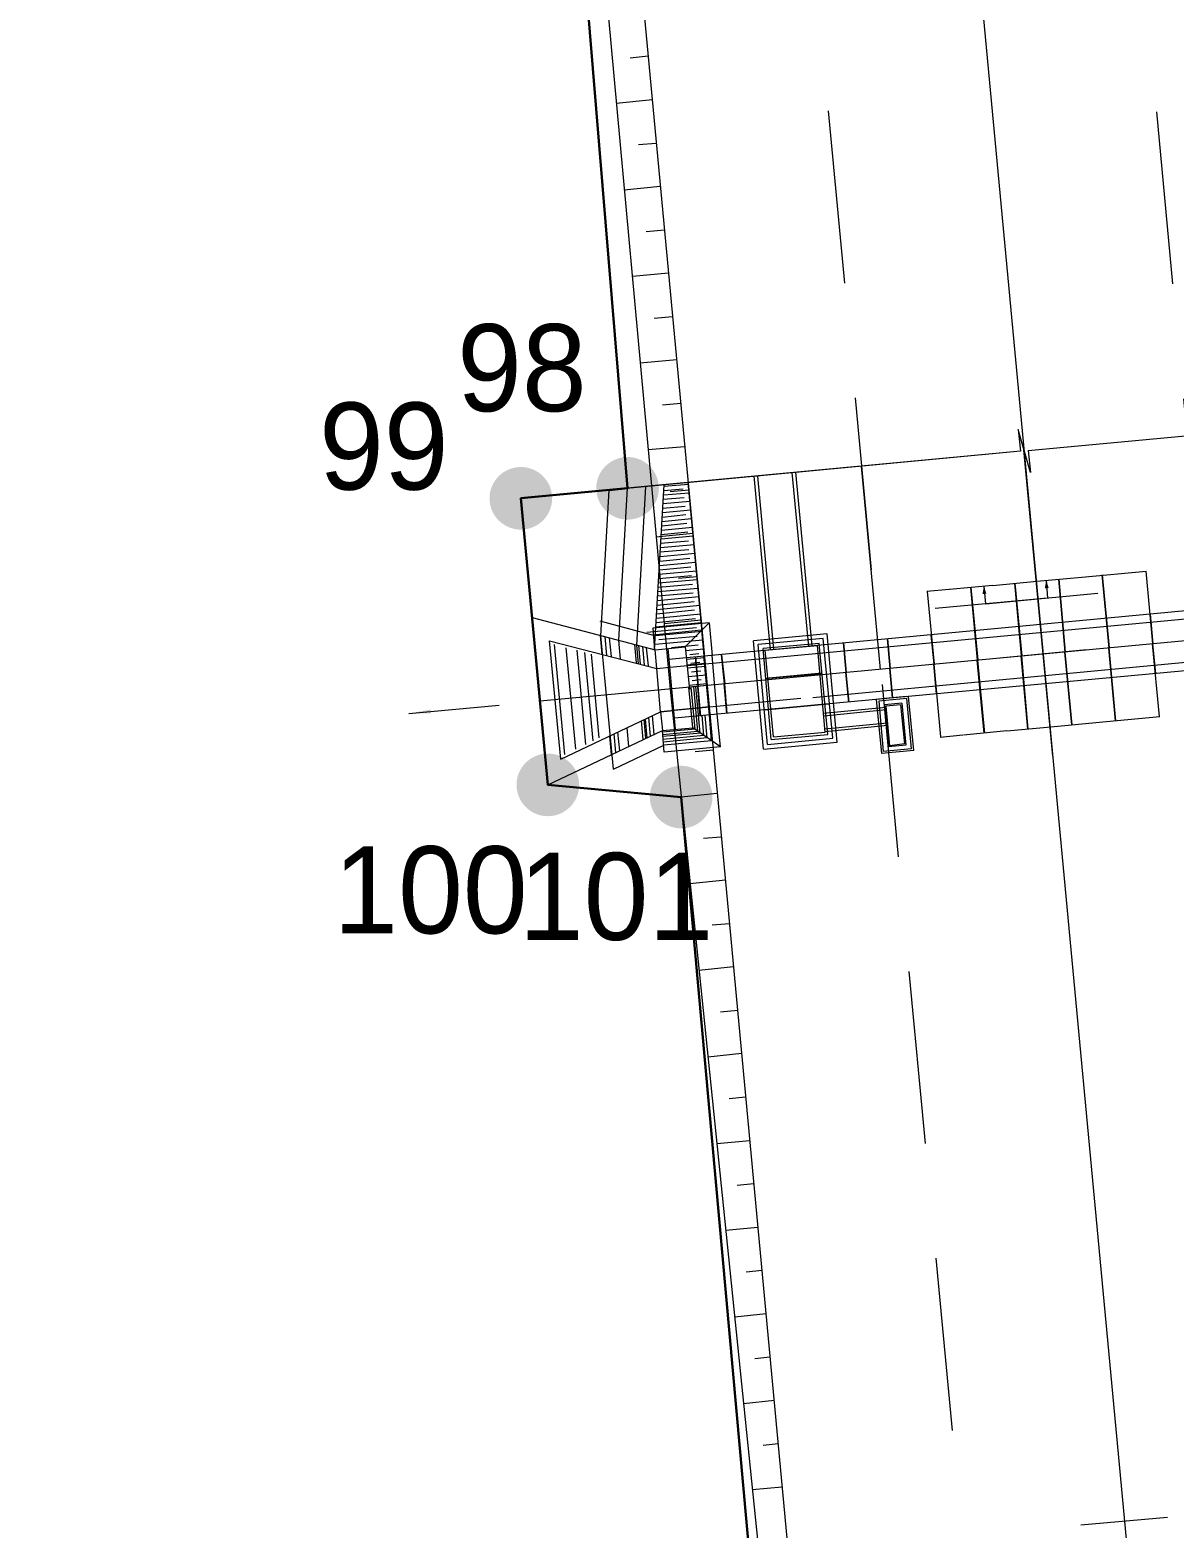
# Model space of a CAD drawing. Header units: metres. Extents: x 535281 to 535678, y 1836935 to 1837211.
# Drawn here: x 535397.53 to 535423.8, y 1837003.96 to 1837038.35 of the extents above; entities that cross this region are included whole.
import ezdxf
from ezdxf.enums import TextEntityAlignment as Align

# ---------------------------------------------------------------- set-up
doc = ezdxf.new("R2010")
doc.units = ezdxf.units.M
doc.header["$MEASUREMENT"] = 0
doc.linetypes.add('DGN Style 2', pattern=[6.6157, 3.96942, -2.64628])
for name, color, linetype, lineweight in [('Level 2', 1, 'Continuous', 0), ('Level 3', 1, 'Continuous', 0), ('Level 31', 1, 'Continuous', 0), ('Level 32', 1, 'Continuous', 0), ('Level 37', 1, 'Continuous', 0), ('Level 38', 1, 'Continuous', 0), ('Level 39', 1, 'Continuous', 0), ('Level 4', 1, 'Continuous', 0), ('Level 42', 1, 'Continuous', 0), ('Level 43', 1, 'Continuous', 0), ('Level 44', 1, 'Continuous', 0), ('Level 45', 1, 'Continuous', 0), ('Level 5', 1, 'Continuous', 0), ('Level 8', 1, 'Continuous', 0), ('Level 9', 1, 'Continuous', 0)]:
    doc.layers.add(name, color=color, linetype=linetype, lineweight=lineweight)
doc.styles.add('Style-CHAR_FAST_FONT', font='CHAR_FAST_FONT.shx')

# ---------------------------------------------------------------- blocks, each defined once
blk = doc.blocks.new('DWGLDR_1')
at = {"layer": 'Level 42', "color": 7, "linetype": 'Continuous', "lineweight": 0, "flags": 128}
blk.add_lwpolyline([(1462.4, -0.2), (1254.6, 0.2)], dxfattribs=at)
at = {"layer": 'Level 42', "color": 7, "linetype": 'Continuous', "lineweight": 0, "extrusion": (0, 0, -1)}
blk.add_solid([(-1462.4, -0.2), (-1411.7, 4.5), (-1411.8, -4.5)], dxfattribs=at)
blk = doc.blocks.new('DWGLDR_2')
at = {"layer": 'Level 39', "color": 7, "linetype": 'Continuous', "lineweight": 0, "flags": 128}
blk.add_lwpolyline([(-22.8, -168.6), (-22, -127.5), (237.2, -127.7)], dxfattribs=at)
at = {"layer": 'Level 39', "color": 7, "linetype": 'Continuous', "lineweight": 0}
blk.add_solid([(-22.8, -168.6), (-18, -150), (-27.1, -150.1)], dxfattribs=at)
blk = doc.blocks.new('DWGLDR_3')
at = {"layer": 'Level 39', "color": 7, "linetype": 'Continuous', "lineweight": 0, "flags": 128}
blk.add_lwpolyline([(120.9, -168), (120.6, -127.8), (-138.5, -127.7)], dxfattribs=at)
at = {"layer": 'Level 39', "color": 7, "linetype": 'Continuous', "lineweight": 0}
blk.add_solid([(120.9, -168), (125.6, -150.4), (116.5, -150.5)], dxfattribs=at)

msp = doc.modelspace()

# ---------------------------------------------------------------- hatches: boundary and pattern name
at = {"layer": 'Level 4', "linetype": 'Continuous', "lineweight": 0}
h = msp.add_hatch(color=7, dxfattribs=at)
edge = h.paths.add_edge_path()
edge.add_arc((535411.25, 1837027.83), 0.719, 270, 630)
h = msp.add_hatch(color=7, dxfattribs=at)
edge = h.paths.add_edge_path()
edge.add_arc((535408.8, 1837027.6), 0.719, 270, 630)
h = msp.add_hatch(color=7, dxfattribs=at)
edge = h.paths.add_edge_path()
edge.add_arc((535409.42, 1837021.02), 0.719, 270, 630)
h = msp.add_hatch(color=7, dxfattribs=at)
edge = h.paths.add_edge_path()
edge.add_arc((535412.48, 1837020.74), 0.719, 270, 630)

# ---------------------------------------------------------------- linework, layer by layer
at = {"layer": 'Level 2', "color": 7, "linetype": 'Continuous', "lineweight": 0}
for p, q in [((535411.72, 1837037.75), (535411.31, 1837037.71)), ((535411.82, 1837036.75), (535410.99, 1837036.67)), ((535411.91, 1837035.75), (535411.5, 1837035.72)), ((535412, 1837034.76), (535411.17, 1837034.68)), ((535412.1, 1837033.76), (535411.68, 1837033.72)), ((535412.19, 1837032.77), (535411.36, 1837032.69)), ((535412.28, 1837031.77), (535411.86, 1837031.73)), ((535412.38, 1837030.78), (535411.54, 1837030.7)), ((535412.47, 1837029.78), (535412.05, 1837029.74)), ((535412.56, 1837028.78), (535411.72, 1837028.71)), ((535412.66, 1837027.79), (535412.23, 1837027.75)), ((535412.75, 1837026.79), (535411.9, 1837026.71)), ((535412.84, 1837025.8), (535412.42, 1837025.76)), ((535412.94, 1837024.8), (535412.09, 1837024.72)), ((535421.79, 1837024.12), (535419.8, 1837023.93)), ((535413.03, 1837023.81), (535412.6, 1837023.77)), ((535413.12, 1837022.81), (535412.28, 1837022.73)), ((535413.22, 1837021.82), (535412.8, 1837021.78)), ((535413.31, 1837020.82), (535412.48, 1837020.74)), ((535413.4, 1837019.82), (535412.99, 1837019.79)), ((535413.5, 1837018.83), (535412.68, 1837018.75)), ((535413.59, 1837017.83), (535413.19, 1837017.8)), ((535413.68, 1837016.84), (535412.89, 1837016.76)), ((535413.78, 1837015.84), (535413.38, 1837015.8)), ((535413.87, 1837014.85), (535413.09, 1837014.77)), ((535413.96, 1837013.85), (535413.58, 1837013.81)), ((535414.06, 1837012.85), (535413.3, 1837012.78)), ((535414.15, 1837011.86), (535413.77, 1837011.82)), ((535414.24, 1837010.86), (535413.5, 1837010.79)), ((535414.34, 1837009.87), (535413.97, 1837009.83)), ((535414.43, 1837008.87), (535413.71, 1837008.8)), ((535414.52, 1837007.88), (535414.17, 1837007.84)), ((535414.62, 1837006.88), (535413.91, 1837006.81)), ((535414.71, 1837005.89), (535414.36, 1837005.85)), ((535414.8, 1837004.89), (535414.11, 1837004.83)), ((535423.65, 1837004.2), (535421.66, 1837004.02))]:
    msp.add_line(p, q, dxfattribs=at)
at = {"layer": 'Level 2', "color": 7, "linetype": 'Continuous', "lineweight": 0, "flags": 128}
for points in [[(535397.53, 1837201.28), (535397.56, 1837182.94), (535399.06, 1837167.7), (535399.96, 1837154.41), (535401.44, 1837142.73), (535403.21, 1837122.81), (535405.05, 1837102.9), (535406.9, 1837082.98), (535408.93, 1837063.09), (535410.4, 1837043.14), (535412.23, 1837023.22), (535414.27, 1837003.32), (535416.33, 1836983.43), (535417.65, 1836963.46), (535419.48, 1836945.1)], [(535398.4, 1837201.28), (535398.54, 1837182.99), (535399.58, 1837167.75), (535400.78, 1837154.48), (535401.88, 1837142.78), (535403.74, 1837122.86), (535405.61, 1837102.95), (535407.48, 1837083.04), (535409.34, 1837063.12), (535411.21, 1837043.21), (535413.08, 1837023.3), (535414.94, 1837003.39), (535416.81, 1836983.47), (535418.68, 1836963.56), (535420.4, 1836945.1)]]:
    msp.add_lwpolyline(points, dxfattribs=at)
at = {"layer": 'Level 3', "color": 7, "linetype": 'Continuous', "lineweight": 0}
msp.add_line((535408.49, 1837155.2), (535428.19, 1836945.1), dxfattribs=at)
at = {"layer": 'Level 31', "color": 7, "linetype": 'Continuous', "lineweight": 0}
msp.add_line((535413.08, 1837023.3), (535412.66, 1837023.26), dxfattribs=at)
msp.add_line((535413.08, 1837023.3), (535412.66, 1837023.26), dxfattribs=at)
at = {"layer": 'Level 32', "color": 7, "linetype": 'Continuous', "lineweight": 0}
for p, q in [((535412.65, 1837027.92), (535412.09, 1837027.87)), ((535412.65, 1837027.92), (535412.09, 1837027.87)), ((535412.94, 1837024.74), (535411.9, 1837024.64)), ((535412.94, 1837024.74), (535411.9, 1837024.64)), ((535412.93, 1837024.94), (535411.91, 1837024.84)), ((535412.93, 1837024.94), (535411.91, 1837024.84)), ((535410.62, 1837024.45), (535410.66, 1837024.02)), ((535410.62, 1837024.45), (535410.66, 1837024.02)), ((535410.73, 1837024.42), (535410.77, 1837023.99)), ((535410.73, 1837024.42), (535410.77, 1837023.99)), ((535410.83, 1837024.4), (535410.87, 1837023.97)), ((535410.83, 1837024.4), (535410.87, 1837023.97)), ((535412.98, 1837024.34), (535411.88, 1837024.24)), ((535412.98, 1837024.34), (535411.88, 1837024.24)), ((535412.96, 1837024.54), (535411.89, 1837024.44)), ((535412.96, 1837024.54), (535411.89, 1837024.44)), ((535411.41, 1837024.24), (535411.45, 1837023.82)), ((535411.41, 1837024.24), (535411.45, 1837023.82)), ((535411.5, 1837024.22), (535411.54, 1837023.79)), ((535411.5, 1837024.22), (535411.54, 1837023.79)), ((535411.59, 1837024.2), (535411.63, 1837023.77)), ((535411.59, 1837024.2), (535411.63, 1837023.77)), ((535411.68, 1837024.17), (535411.72, 1837023.75)), ((535411.68, 1837024.17), (535411.72, 1837023.75)), ((535413, 1837024.14), (535412.58, 1837024.1)), ((535413, 1837024.14), (535412.58, 1837024.1)), ((535413.02, 1837023.94), (535412.6, 1837023.9)), ((535413.02, 1837023.94), (535412.6, 1837023.9)), ((535413.04, 1837023.74), (535412.62, 1837023.7)), ((535413.04, 1837023.74), (535412.62, 1837023.7)), ((535413.06, 1837023.54), (535412.64, 1837023.5)), ((535413.06, 1837023.54), (535412.64, 1837023.5)), ((535413.08, 1837023.34), (535412.66, 1837023.3)), ((535413.08, 1837023.34), (535412.66, 1837023.3))]:
    msp.add_line(p, q, dxfattribs=at)
at = {"layer": 'Level 37', "color": 7, "linetype": 'Continuous', "lineweight": 0}
for p, q in [((535420.5, 1837028.19), (535420.22, 1837029.18)), ((535420.22, 1837029.18), (535420.27, 1837028.68)), ((535420.5, 1837028.19), (535420.22, 1837029.18)), ((535420.22, 1837029.18), (535420.27, 1837028.68)), ((535420.45, 1837028.7), (535428.44, 1837029.45)), ((535420.45, 1837028.7), (535428.44, 1837029.45)), ((535420.27, 1837028.68), (535408.8, 1837027.6)), ((535420.27, 1837028.68), (535410.83, 1837027.79)), ((535420.45, 1837028.7), (535420.5, 1837028.19)), ((535420.45, 1837028.7), (535420.5, 1837028.19))]:
    msp.add_line(p, q, dxfattribs=at)
at = {"layer": 'Level 38', "color": 7, "linetype": 'Continuous', "lineweight": 0}
for p, q in [((535417.06, 1837023.67), (535416.62, 1837028.34)), ((535417.06, 1837023.67), (535416.62, 1837028.34)), ((535410.64, 1837024.44), (535410.83, 1837027.79)), ((535410.64, 1837024.44), (535410.83, 1837027.79)), ((535411.05, 1837024.34), (535411.25, 1837027.83)), ((535411.05, 1837024.34), (535411.25, 1837027.83)), ((535411.46, 1837024.23), (535411.67, 1837027.87)), ((535411.46, 1837024.23), (535411.67, 1837027.87)), ((535411.87, 1837024.12), (535412.09, 1837027.91)), ((535411.87, 1837024.12), (535412.09, 1837027.91)), ((535436.06, 1837025.45), (535409.24, 1837022.94)), ((535436.06, 1837025.45), (535409.24, 1837022.94))]:
    msp.add_line(p, q, dxfattribs=at)
at = {"layer": 'Level 39', "color": 7, "linetype": 'Continuous', "lineweight": 0}
for p, q in [((535412.53, 1837027.81), (535412.08, 1837027.77)), ((535412.53, 1837027.81), (535412.08, 1837027.77)), ((535412.55, 1837027.61), (535412.07, 1837027.57)), ((535412.55, 1837027.61), (535412.07, 1837027.57)), ((535412.68, 1837027.53), (535412.07, 1837027.47)), ((535412.68, 1837027.53), (535412.07, 1837027.47)), ((535412.66, 1837027.72), (535412.08, 1837027.67)), ((535412.66, 1837027.72), (535412.08, 1837027.67)), ((535412.72, 1837027.13), (535412.04, 1837027.06)), ((535412.72, 1837027.13), (535412.04, 1837027.06)), ((535412.7, 1837027.33), (535412.05, 1837027.27)), ((535412.7, 1837027.33), (535412.05, 1837027.27)), ((535412.59, 1837027.22), (535412.05, 1837027.16)), ((535412.59, 1837027.22), (535412.05, 1837027.16)), ((535412.57, 1837027.41), (535412.06, 1837027.37)), ((535412.57, 1837027.41), (535412.06, 1837027.37)), ((535412.63, 1837026.82), (535412.02, 1837026.76)), ((535412.63, 1837026.82), (535412.02, 1837026.76)), ((535412.74, 1837026.93), (535412.03, 1837026.86)), ((535412.74, 1837026.93), (535412.03, 1837026.86)), ((535412.61, 1837027.02), (535412.04, 1837026.96)), ((535412.61, 1837027.02), (535412.04, 1837026.96)), ((535412.66, 1837026.42), (535412, 1837026.36)), ((535412.66, 1837026.42), (535412, 1837026.36)), ((535412.65, 1837026.62), (535412.01, 1837026.56)), ((535412.65, 1837026.62), (535412.01, 1837026.56)), ((535412.78, 1837026.53), (535412.01, 1837026.46)), ((535412.78, 1837026.53), (535412.01, 1837026.46)), ((535412.76, 1837026.73), (535412.02, 1837026.66)), ((535412.76, 1837026.73), (535412.02, 1837026.66)), ((535412.81, 1837026.13), (535411.98, 1837026.05)), ((535412.81, 1837026.13), (535411.98, 1837026.05)), ((535412.68, 1837026.22), (535411.99, 1837026.15)), ((535412.68, 1837026.22), (535411.99, 1837026.15)), ((535412.8, 1837026.33), (535412, 1837026.26)), ((535412.8, 1837026.33), (535412, 1837026.26)), ((535412.85, 1837025.73), (535411.96, 1837025.65)), ((535412.85, 1837025.73), (535411.96, 1837025.65)), ((535412.83, 1837025.93), (535411.97, 1837025.85)), ((535412.83, 1837025.93), (535411.97, 1837025.85)), ((535412.72, 1837025.82), (535411.97, 1837025.75)), ((535412.72, 1837025.82), (535411.97, 1837025.75)), ((535412.7, 1837026.02), (535411.98, 1837025.95)), ((535412.7, 1837026.02), (535411.98, 1837025.95)), ((535412.76, 1837025.42), (535411.94, 1837025.35)), ((535412.76, 1837025.42), (535411.94, 1837025.35)), ((535412.87, 1837025.53), (535411.95, 1837025.45)), ((535412.87, 1837025.53), (535411.95, 1837025.45)), ((535412.74, 1837025.62), (535411.96, 1837025.55)), ((535412.74, 1837025.62), (535411.96, 1837025.55)), ((535412.79, 1837025.03), (535411.92, 1837024.94)), ((535412.79, 1837025.03), (535411.92, 1837024.94)), ((535412.78, 1837025.22), (535411.93, 1837025.14)), ((535412.78, 1837025.22), (535411.93, 1837025.14)), ((535412.91, 1837025.14), (535411.93, 1837025.04)), ((535412.91, 1837025.14), (535411.93, 1837025.04)), ((535412.89, 1837025.34), (535411.94, 1837025.25)), ((535412.89, 1837025.34), (535411.94, 1837025.25)), ((535412.81, 1837024.83), (535411.91, 1837024.74)), ((535412.81, 1837024.83), (535411.91, 1837024.74)), ((535412.83, 1837024.63), (535411.69, 1837024.52)), ((535412.83, 1837024.63), (535411.69, 1837024.52)), ((535412.85, 1837024.43), (535411.97, 1837024.35)), ((535412.85, 1837024.43), (535411.97, 1837024.35)), ((535409.81, 1837021.72), (535409.57, 1837024.24)), ((535409.81, 1837021.72), (535409.57, 1837024.24)), ((535410.06, 1837021.84), (535409.84, 1837024.17)), ((535410.06, 1837021.84), (535409.84, 1837024.17)), ((535410.29, 1837021.95), (535410.09, 1837024.11)), ((535410.29, 1837021.95), (535410.09, 1837024.11)), ((535410.46, 1837022.03), (535410.27, 1837024.06)), ((535410.46, 1837022.03), (535410.27, 1837024.06)), ((535410.6, 1837022.1), (535410.42, 1837024.02)), ((535410.6, 1837022.1), (535410.42, 1837024.02)), ((535412.87, 1837024.23), (535412.26, 1837024.17)), ((535412.87, 1837024.23), (535412.26, 1837024.17)), ((535412.89, 1837024.03), (535412.68, 1837024.01)), ((535412.89, 1837024.03), (535412.68, 1837024.01)), ((535412.91, 1837023.83), (535412.7, 1837023.81)), ((535412.91, 1837023.83), (535412.7, 1837023.81)), ((535412.93, 1837023.63), (535412.72, 1837023.61)), ((535412.93, 1837023.63), (535412.72, 1837023.61)), ((535412.94, 1837023.43), (535412.73, 1837023.41)), ((535412.94, 1837023.43), (535412.73, 1837023.41)), ((535412.75, 1837022.34), (535412.66, 1837023.26)), ((535412.75, 1837022.34), (535412.66, 1837023.26)), ((535412.8, 1837022.3), (535412.71, 1837023.26)), ((535412.8, 1837022.3), (535412.71, 1837023.26)), ((535412.86, 1837022.25), (535412.77, 1837023.27)), ((535412.86, 1837022.25), (535412.77, 1837023.27)), ((535412.92, 1837022.21), (535412.82, 1837023.28)), ((535412.92, 1837022.21), (535412.82, 1837023.28)), ((535411.86, 1837022.18), (535411.82, 1837022.61)), ((535411.86, 1837022.18), (535411.82, 1837022.61)), ((535413, 1837022.16), (535412.96, 1837022.61)), ((535413, 1837022.16), (535412.96, 1837022.61)), ((535413.08, 1837022.1), (535413.03, 1837022.61)), ((535413.08, 1837022.1), (535413.03, 1837022.61)), ((535411.61, 1837022.06), (535411.57, 1837022.49)), ((535411.61, 1837022.06), (535411.57, 1837022.49)), ((535411.7, 1837022.1), (535411.66, 1837022.53)), ((535411.7, 1837022.1), (535411.66, 1837022.53)), ((535411.78, 1837022.14), (535411.74, 1837022.57)), ((535411.78, 1837022.14), (535411.74, 1837022.57)), ((535412.8, 1837022.3), (535412.05, 1837022.23)), ((535412.8, 1837022.3), (535412.05, 1837022.23)), ((535410.88, 1837021.72), (535410.84, 1837022.14)), ((535410.88, 1837021.72), (535410.84, 1837022.14)), ((535410.98, 1837021.76), (535410.94, 1837022.19)), ((535410.98, 1837021.76), (535410.94, 1837022.19)), ((535411.07, 1837021.8), (535411.03, 1837022.23)), ((535411.07, 1837021.8), (535411.03, 1837022.23)), ((535412.05, 1837022.18), (535412.86, 1837022.25)), ((535412.05, 1837022.18), (535412.86, 1837022.25)), ((535412.93, 1837022.21), (535412.06, 1837022.13)), ((535412.93, 1837022.21), (535412.06, 1837022.13)), ((535412.06, 1837022.07), (535413, 1837022.16)), ((535412.06, 1837022.07), (535413, 1837022.16)), ((535412.07, 1837022.01), (535413.08, 1837022.11)), ((535412.07, 1837022.01), (535413.08, 1837022.11))]:
    msp.add_line(p, q, dxfattribs=at)
at = {"layer": 'Level 42', "color": 7, "linetype": 'Continuous', "lineweight": 0}
for p, q in [((535413.08, 1837023.3), (535412.64, 1837027.96)), ((535413.08, 1837023.3), (535412.64, 1837027.96)), ((535409.42, 1837021.02), (535408.8, 1837027.6)), ((535409.06, 1837024.86), (535411.88, 1837024.12)), ((535409.06, 1837024.86), (535411.88, 1837024.12)), ((535409.06, 1837024.86), (535411.88, 1837024.12)), ((535409.42, 1837021.02), (535409.06, 1837024.86)), ((535409.06, 1837024.86), (535411.88, 1837024.12)), ((535409.46, 1837024.33), (535411.92, 1837023.69)), ((535409.72, 1837021.61), (535409.46, 1837024.33)), ((535409.46, 1837024.33), (535411.92, 1837023.69)), ((535409.72, 1837021.61), (535409.46, 1837024.33)), ((535410.93, 1837021.38), (535410.64, 1837024.44)), ((535410.93, 1837021.38), (535410.64, 1837024.44)), ((535411.09, 1837023.91), (535411.05, 1837024.34)), ((535411.09, 1837023.91), (535411.05, 1837024.34)), ((535415.74, 1837024.38), (535414.25, 1837024.24)), ((535415.74, 1837024.38), (535414.25, 1837024.24)), ((535415.96, 1837022.09), (535415.74, 1837024.38)), ((535415.96, 1837022.09), (535415.74, 1837024.38)), ((535411.5, 1837023.8), (535411.46, 1837024.23)), ((535411.5, 1837023.8), (535411.46, 1837024.23)), ((535411.88, 1837024.12), (535412.57, 1837024.19)), ((535411.88, 1837024.12), (535412.57, 1837024.19)), ((535411.88, 1837024.12), (535412.57, 1837024.19)), ((535411.88, 1837024.12), (535412.57, 1837024.19)), ((535411.92, 1837023.69), (535411.88, 1837024.12)), ((535411.92, 1837023.69), (535411.88, 1837024.12)), ((535412.35, 1837022.3), (535412.18, 1837024.15)), ((535412.35, 1837022.3), (535412.18, 1837024.15)), ((535412.57, 1837024.19), (535412.67, 1837023.21)), ((535412.57, 1837024.19), (535412.67, 1837023.21)), ((535414.46, 1837021.95), (535414.25, 1837024.24)), ((535414.46, 1837021.95), (535414.25, 1837024.24)), ((535414.41, 1837024.11), (535415.61, 1837024.22)), ((535414.41, 1837024.11), (535415.61, 1837024.22)), ((535414.6, 1837022.12), (535414.41, 1837024.11)), ((535414.6, 1837022.12), (535414.41, 1837024.11)), ((535415.79, 1837022.23), (535415.61, 1837024.22)), ((535415.79, 1837022.23), (535415.61, 1837024.22)), ((535421.45, 1837022.4), (535421.29, 1837024.07)), ((535421.45, 1837022.4), (535421.29, 1837024.07)), ((535421.46, 1837022.4), (535421.3, 1837024.07)), ((535421.46, 1837022.4), (535421.3, 1837024.07)), ((535422.45, 1837022.49), (535422.3, 1837024.16)), ((535422.45, 1837022.49), (535422.3, 1837024.16)), ((535422.46, 1837022.49), (535422.31, 1837024.17)), ((535422.46, 1837022.49), (535422.31, 1837024.17)), ((535423.46, 1837022.59), (535423.3, 1837024.26)), ((535423.46, 1837022.59), (535423.3, 1837024.26)), ((535423.38, 1837023.58), (535423.31, 1837024.26)), ((535423.38, 1837023.58), (535423.31, 1837024.26)), ((535411.92, 1837023.69), (535412.22, 1837023.72)), ((535411.92, 1837023.69), (535412.22, 1837023.72)), ((535424.89, 1837023.72), (535412.33, 1837022.55)), ((535424.89, 1837023.72), (535412.33, 1837022.55)), ((535417.33, 1837023.02), (535417.27, 1837023.69)), ((535417.33, 1837023.02), (535417.27, 1837023.69)), ((535417.34, 1837023.02), (535417.28, 1837023.69)), ((535417.34, 1837023.02), (535417.28, 1837023.69)), ((535418.34, 1837023.11), (535418.28, 1837023.79)), ((535418.34, 1837023.11), (535418.28, 1837023.79)), ((535418.44, 1837022.12), (535418.29, 1837023.79)), ((535418.44, 1837022.12), (535418.29, 1837023.79)), ((535419.44, 1837022.21), (535419.28, 1837023.88)), ((535419.44, 1837022.21), (535419.28, 1837023.88)), ((535419.45, 1837022.21), (535419.29, 1837023.88)), ((535419.45, 1837022.21), (535419.29, 1837023.88)), ((535420.44, 1837022.3), (535420.29, 1837023.98)), ((535420.44, 1837022.3), (535420.29, 1837023.98)), ((535420.45, 1837022.3), (535420.3, 1837023.98)), ((535420.45, 1837022.3), (535420.3, 1837023.98)), ((535413.53, 1837022.66), (535413.47, 1837023.34)), ((535413.53, 1837022.66), (535413.47, 1837023.34)), ((535413.54, 1837022.66), (535413.48, 1837023.34)), ((535413.54, 1837022.66), (535413.48, 1837023.34)), ((535416.33, 1837022.92), (535416.26, 1837023.6)), ((535416.33, 1837022.92), (535416.26, 1837023.6)), ((535416.34, 1837022.92), (535416.27, 1837023.6)), ((535416.34, 1837022.92), (535416.27, 1837023.6)), ((535412.75, 1837022.33), (535412.66, 1837023.26)), ((535412.75, 1837022.33), (535412.66, 1837023.26)), ((535412.92, 1837022.6), (535412.86, 1837023.28)), ((535412.92, 1837022.6), (535412.86, 1837023.28)), ((535412.93, 1837022.6), (535412.87, 1837023.28)), ((535412.93, 1837022.6), (535412.87, 1837023.28)), ((535417.66, 1837023), (535417.02, 1837022.94)), ((535417.66, 1837023), (535417.02, 1837022.94)), ((535417.77, 1837021.85), (535417.66, 1837023)), ((535417.77, 1837021.85), (535417.66, 1837023)), ((535417.77, 1837021.85), (535417.66, 1837023)), ((535417.77, 1837021.85), (535417.66, 1837023)), ((535409.72, 1837021.61), (535412.01, 1837022.7)), ((535409.72, 1837021.61), (535412.01, 1837022.7)), ((535412.01, 1837022.7), (535412.31, 1837022.73)), ((535412.01, 1837022.7), (535412.31, 1837022.73)), ((535412.01, 1837022.7), (535412.05, 1837022.27)), ((535412.01, 1837022.7), (535412.05, 1837022.27)), ((535413.18, 1837022.03), (535413.13, 1837022.62)), ((535413.18, 1837022.03), (535413.13, 1837022.62)), ((535413.38, 1837021.89), (535413.31, 1837022.64)), ((535413.38, 1837021.89), (535413.31, 1837022.64)), ((535417.02, 1837022.94), (535417.12, 1837021.79)), ((535417.02, 1837022.94), (535417.12, 1837021.79)), ((535417.55, 1837022.9), (535417.15, 1837022.86)), ((535417.55, 1837022.9), (535417.15, 1837022.86)), ((535417.15, 1837022.86), (535417.24, 1837021.89)), ((535417.15, 1837022.86), (535417.24, 1837021.89)), ((535417.55, 1837022.9), (535417.64, 1837021.93)), ((535417.55, 1837022.9), (535417.64, 1837021.93)), ((535409.42, 1837021.02), (535412.05, 1837022.27)), ((535409.42, 1837021.02), (535412.05, 1837022.27)), ((535411.28, 1837021.9), (535411.24, 1837022.33)), ((535411.28, 1837021.9), (535411.24, 1837022.33)), ((535411.67, 1837022.09), (535411.63, 1837022.52)), ((535411.67, 1837022.09), (535411.63, 1837022.52)), ((535412.05, 1837022.27), (535412.75, 1837022.33)), ((535412.05, 1837022.27), (535412.75, 1837022.33)), ((535412.09, 1837021.77), (535412.05, 1837022.27)), ((535412.09, 1837021.77), (535412.05, 1837022.27)), ((535413.38, 1837021.89), (535412.75, 1837022.33)), ((535413.38, 1837021.89), (535412.75, 1837022.33)), ((535419.96, 1837022.26), (535420.97, 1837022.35)), ((535419.96, 1837022.26), (535420.97, 1837022.35)), ((535420.97, 1837022.35), (535422, 1837022.45)), ((535420.97, 1837022.35), (535422, 1837022.45)), ((535422, 1837022.45), (535423.47, 1837022.59)), ((535422, 1837022.45), (535423.47, 1837022.59)), ((535410.93, 1837021.38), (535412.08, 1837021.93)), ((535410.93, 1837021.38), (535412.08, 1837021.93)), ((535413.18, 1837022.03), (535412.08, 1837021.93)), ((535413.18, 1837022.03), (535412.08, 1837021.93)), ((535414.46, 1837021.95), (535415.96, 1837022.09)), ((535414.46, 1837021.95), (535415.96, 1837022.09)), ((535414.6, 1837022.12), (535415.79, 1837022.23)), ((535414.6, 1837022.12), (535415.79, 1837022.23)), ((535417.64, 1837021.93), (535417.24, 1837021.89)), ((535417.64, 1837021.93), (535417.24, 1837021.89)), ((535418.95, 1837022.16), (535418.43, 1837022.11)), ((535418.95, 1837022.16), (535418.43, 1837022.11)), ((535419.96, 1837022.26), (535418.96, 1837022.16)), ((535419.96, 1837022.26), (535418.96, 1837022.16)), ((535413.38, 1837021.89), (535412.09, 1837021.77)), ((535413.38, 1837021.89), (535412.09, 1837021.77)), ((535417.77, 1837021.85), (535417.12, 1837021.79)), ((535417.77, 1837021.85), (535417.12, 1837021.79))]:
    msp.add_line(p, q, dxfattribs=at)
at = {"layer": 'Level 43', "color": 7, "linetype": 'Continuous', "lineweight": 0}
for p, q in [((535415.41, 1837024.2), (535415.03, 1837028.19)), ((535415.41, 1837024.2), (535415.03, 1837028.19)), ((535415.49, 1837024.21), (535415.11, 1837028.2)), ((535415.49, 1837024.21), (535415.11, 1837028.2)), ((535414.53, 1837024.12), (535414.16, 1837028.11)), ((535414.53, 1837024.12), (535414.16, 1837028.11)), ((535414.61, 1837024.13), (535414.24, 1837028.11)), ((535414.61, 1837024.13), (535414.24, 1837028.11)), ((535420.65, 1837025.7), (535421.68, 1837025.79)), ((535420.65, 1837025.7), (535421.68, 1837025.79)), ((535421.14, 1837025.74), (535421.29, 1837024.07)), ((535421.14, 1837025.74), (535421.29, 1837024.07)), ((535421.15, 1837025.74), (535421.3, 1837024.07)), ((535421.15, 1837025.74), (535421.3, 1837024.07)), ((535421.68, 1837025.79), (535423.16, 1837025.93)), ((535421.68, 1837025.79), (535423.16, 1837025.93)), ((535422.14, 1837025.84), (535422.3, 1837024.16)), ((535422.14, 1837025.84), (535422.3, 1837024.16)), ((535422.15, 1837025.84), (535422.31, 1837024.17)), ((535422.15, 1837025.84), (535422.31, 1837024.17)), ((535423.15, 1837025.93), (535423.3, 1837024.26)), ((535423.15, 1837025.93), (535423.3, 1837024.26)), ((535418.63, 1837025.51), (535418.12, 1837025.46)), ((535418.63, 1837025.51), (535418.12, 1837025.46)), ((535418.13, 1837025.46), (535418.29, 1837023.79)), ((535418.13, 1837025.46), (535418.29, 1837023.79)), ((535419.64, 1837025.6), (535418.64, 1837025.51)), ((535419.64, 1837025.6), (535418.64, 1837025.51)), ((535419.12, 1837025.55), (535419.28, 1837023.88)), ((535419.12, 1837025.55), (535419.28, 1837023.88)), ((535419.13, 1837025.55), (535419.29, 1837023.88)), ((535419.13, 1837025.55), (535419.29, 1837023.88)), ((535419.64, 1837025.6), (535420.65, 1837025.7)), ((535419.64, 1837025.6), (535420.65, 1837025.7)), ((535420.13, 1837025.65), (535420.29, 1837023.98)), ((535420.13, 1837025.65), (535420.29, 1837023.98)), ((535420.14, 1837025.65), (535420.3, 1837023.98)), ((535420.14, 1837025.65), (535420.3, 1837023.98)), ((535424.76, 1837025.08), (535412.2, 1837023.9)), ((535424.76, 1837025.08), (535412.2, 1837023.9)), ((535412.22, 1837023.72), (535429.28, 1837025.32)), ((535412.22, 1837023.72), (535429.28, 1837025.32)), ((535410.61, 1837024.79), (535411.84, 1837024.46)), ((535410.61, 1837024.79), (535411.84, 1837024.46)), ((535413.12, 1837024.74), (535411.83, 1837024.62)), ((535413.12, 1837024.74), (535411.83, 1837024.62)), ((535413.12, 1837024.74), (535412.57, 1837024.19)), ((535413.12, 1837024.74), (535412.57, 1837024.19)), ((535413.12, 1837024.74), (535413.19, 1837023.99)), ((535413.12, 1837024.74), (535413.19, 1837023.99)), ((535423.25, 1837024.94), (535423.31, 1837024.26)), ((535423.25, 1837024.94), (535423.31, 1837024.26)), ((535411.83, 1837024.62), (535411.87, 1837024.12)), ((535411.83, 1837024.62), (535411.87, 1837024.12)), ((535412.95, 1837024.57), (535411.84, 1837024.46)), ((535412.95, 1837024.57), (535411.84, 1837024.46)), ((535412.95, 1837024.57), (535413, 1837023.98)), ((535412.95, 1837024.57), (535413, 1837023.98)), ((535415.83, 1837024.49), (535414.14, 1837024.33)), ((535415.83, 1837024.49), (535414.14, 1837024.33)), ((535414.37, 1837021.84), (535414.14, 1837024.33)), ((535414.37, 1837021.84), (535414.14, 1837024.33)), ((535429.37, 1837024.33), (535415.5, 1837023.02)), ((535429.37, 1837024.33), (535415.5, 1837023.02)), ((535416.06, 1837022), (535415.83, 1837024.49)), ((535416.06, 1837022), (535415.83, 1837024.49)), ((535417.21, 1837024.37), (535417.27, 1837023.69)), ((535417.21, 1837024.37), (535417.27, 1837023.69)), ((535417.22, 1837024.37), (535417.28, 1837023.69)), ((535417.22, 1837024.37), (535417.28, 1837023.69)), ((535418.21, 1837024.46), (535418.28, 1837023.79)), ((535418.21, 1837024.46), (535418.28, 1837023.79)), ((535413.31, 1837022.64), (535413.19, 1837023.99)), ((535413.31, 1837022.64), (535413.19, 1837023.99)), ((535413.4, 1837024.01), (535413.47, 1837023.34)), ((535413.4, 1837024.01), (535413.47, 1837023.34)), ((535413.41, 1837024.01), (535413.48, 1837023.34)), ((535413.41, 1837024.01), (535413.48, 1837023.34)), ((535416.2, 1837024.28), (535416.26, 1837023.6)), ((535416.2, 1837024.28), (535416.26, 1837023.6)), ((535416.21, 1837024.28), (535416.27, 1837023.6)), ((535416.21, 1837024.28), (535416.27, 1837023.6)), ((535412.01, 1837022.7), (535411.92, 1837023.69)), ((535412.01, 1837022.7), (535411.92, 1837023.69)), ((535412.8, 1837023.96), (535412.86, 1837023.28)), ((535412.8, 1837023.96), (535412.86, 1837023.28)), ((535412.81, 1837023.96), (535412.87, 1837023.28)), ((535412.81, 1837023.96), (535412.87, 1837023.28)), ((535413.13, 1837022.62), (535413, 1837023.98)), ((535413.13, 1837022.62), (535413, 1837023.98)), ((535415.23, 1837023), (535412.01, 1837022.7)), ((535415.23, 1837023), (535412.01, 1837022.7)), ((535417.65, 1837023.05), (535416.96, 1837022.98)), ((535417.65, 1837023.05), (535416.96, 1837022.98)), ((535416.96, 1837022.98), (535417.08, 1837021.74)), ((535416.96, 1837022.98), (535417.08, 1837021.74)), ((535417.65, 1837023.05), (535417.01, 1837022.99)), ((535417.7, 1837023.05), (535417.01, 1837022.99)), ((535417.65, 1837023.05), (535417.01, 1837022.99)), ((535417.7, 1837023.05), (535417.01, 1837022.99)), ((535417.82, 1837021.81), (535417.7, 1837023.05)), ((535417.82, 1837021.81), (535417.7, 1837023.05)), ((535417.18, 1837022.8), (535415.75, 1837022.66)), ((535417.18, 1837022.8), (535415.75, 1837022.66)), ((535417.19, 1837022.74), (535415.76, 1837022.6)), ((535417.19, 1837022.74), (535415.76, 1837022.6)), ((535417.52, 1837022.86), (535417.18, 1837022.83)), ((535417.52, 1837022.86), (535417.18, 1837022.83)), ((535417.18, 1837022.83), (535417.26, 1837021.92)), ((535417.18, 1837022.83), (535417.26, 1837021.92)), ((535417.52, 1837022.86), (535417.61, 1837021.96)), ((535417.52, 1837022.86), (535417.61, 1837021.96)), ((535417.21, 1837022.44), (535415.78, 1837022.3)), ((535417.21, 1837022.44), (535415.78, 1837022.3)), ((535417.22, 1837022.38), (535415.79, 1837022.24)), ((535417.22, 1837022.38), (535415.79, 1837022.24)), ((535414.37, 1837021.84), (535416.06, 1837022)), ((535414.37, 1837021.84), (535416.06, 1837022)), ((535417.61, 1837021.96), (535417.26, 1837021.92)), ((535417.61, 1837021.96), (535417.26, 1837021.92)), ((535417.82, 1837021.81), (535417.08, 1837021.74)), ((535417.82, 1837021.81), (535417.08, 1837021.74))]:
    msp.add_line(p, q, dxfattribs=at)
at = {"layer": 'Level 44', "color": 7, "linetype": 'Continuous', "lineweight": 0}
for p, q in [((535415.65, 1837024.27), (535414.36, 1837024.15)), ((535415.65, 1837024.27), (535414.36, 1837024.15)), ((535414.55, 1837022.06), (535414.36, 1837024.15)), ((535414.55, 1837022.06), (535414.36, 1837024.15)), ((535415.85, 1837022.18), (535415.65, 1837024.27)), ((535415.85, 1837022.18), (535415.65, 1837024.27)), ((535414.42, 1837023.47), (535415.71, 1837023.59)), ((535414.42, 1837023.47), (535415.71, 1837023.59)), ((535414.42, 1837023.46), (535415.72, 1837023.58)), ((535414.42, 1837023.46), (535415.72, 1837023.58)), ((535414.41, 1837022.74), (535415.86, 1837022.88)), ((535414.41, 1837022.74), (535415.86, 1837022.88)), ((535414.49, 1837022.76), (535415.78, 1837022.88)), ((535414.49, 1837022.76), (535415.78, 1837022.88)), ((535414.55, 1837022.06), (535415.85, 1837022.18)), ((535414.55, 1837022.06), (535415.85, 1837022.18))]:
    msp.add_line(p, q, dxfattribs=at)
at = {"layer": 'Level 45', "color": 7, "linetype": 'Continuous', "lineweight": 0}
msp.add_line((535421.01, 1837021.68), (535420.35, 1837028.71), dxfattribs=at)
msp.add_line((535421.01, 1837021.68), (535420.35, 1837028.71), dxfattribs=at)
at = {"layer": 'Level 5', "color": 7, "linetype": 'Continuous', "lineweight": 30}
for p, q in [((535411.25, 1837027.83), (535410.83, 1837027.79)), ((535412.48, 1837020.74), (535417.65, 1836963.46))]:
    msp.add_line(p, q, dxfattribs=at)
at = {"layer": 'Level 5', "color": 1, "linetype": 'Continuous', "lineweight": 30, "flags": 128}
msp.add_lwpolyline([(535405.05, 1837102.9), (535411.25, 1837027.83), (535411.25, 1837027.83)], dxfattribs=at)
at = {"layer": 'Level 5', "color": 7, "linetype": 'Continuous', "lineweight": 30, "flags": 128}
msp.add_lwpolyline([(535411.25, 1837027.83), (535408.8, 1837027.6), (535409.42, 1837021.02), (535412.48, 1837020.74)], dxfattribs=at)
at = {"layer": 'Level 8', "color": 7, "linetype": 'DGN Style 2', "lineweight": 0, "flags": 128}
for points in [[(535402.4, 1837201.28), (535402.54, 1837183.18), (535403.56, 1837168.08), (535404.76, 1837154.86), (535405.86, 1837143.15), (535407.72, 1837123.24), (535409.59, 1837103.32), (535411.46, 1837083.41), (535413.33, 1837063.5), (535415.19, 1837043.59), (535417.06, 1837023.67), (535418.93, 1837003.76), (535420.79, 1836983.85), (535422.66, 1836963.93), (535424.43, 1836945.1)], [(535410.41, 1837201.28), (535410.35, 1837183.55), (535411.19, 1837168.72), (535412.23, 1837155.56), (535413.32, 1837143.85), (535415.19, 1837123.94), (535417.06, 1837104.02), (535418.93, 1837084.11), (535420.79, 1837064.2), (535422.66, 1837044.29), (535424.53, 1837024.37), (535426.39, 1837004.46), (535428.26, 1836984.55), (535430.13, 1836964.63), (535431.95, 1836945.1)]]:
    msp.add_lwpolyline(points, dxfattribs=at)
at = {"layer": 'Level 9', "color": 7, "linetype": 'Continuous', "lineweight": 0, "flags": 128}
msp.add_lwpolyline([(535397.53, 1837201.28), (535397.56, 1837182.94), (535399.06, 1837167.7), (535399.96, 1837154.41), (535401.44, 1837142.73), (535403.21, 1837122.81), (535405.05, 1837102.9), (535406.9, 1837082.98), (535408.93, 1837063.09), (535410.4, 1837043.14), (535412.23, 1837023.22), (535414.27, 1837003.32), (535416.33, 1836983.43), (535417.65, 1836963.46), (535419.48, 1836945.1)], dxfattribs=at)

# ---------------------------------------------------------------- block references
at = {"layer": 'Level 39', "color": 7, "linetype": 'Continuous', "lineweight": 0, "xscale": 0.009999320884168474, "yscale": 0.009999320884168474, "zscale": 0.009999320884168474, "rotation": 185.3442025074694}
for name in ['DWGLDR_2', 'DWGLDR_2', 'DWGLDR_3', 'DWGLDR_3']:
    msp.add_blockref(name, (535420.79, 1837024.02), dxfattribs=at)
at = {"layer": 'Level 42', "color": 7, "linetype": 'Continuous', "lineweight": 0, "xscale": 0.009999320884168474, "yscale": 0.009999320884168474, "zscale": 0.009999320884168474, "rotation": 185.3442025074694}
msp.add_blockref('DWGLDR_1', (535420.79, 1837024.02), dxfattribs=at)
msp.add_blockref('DWGLDR_1', (535420.79, 1837024.02), dxfattribs=at)

# ---------------------------------------------------------------- texts
at = {"layer": 'Level 4', "color": 1, "linetype": 'Continuous', "lineweight": 0, "style": 'Style-CHAR_FAST_FONT'}
for s, p in [('98', (535408.824, 1837030.6)), ('99', (535405.654, 1837028.8)), ('100', (535406.726, 1837018.61)), ('101', (535410.986, 1837018.46))]:
    msp.add_text(s, height=2, dxfattribs=at).set_placement(p, align=Align.MIDDLE_CENTER)

doc.saveas('drawing.dxf')
